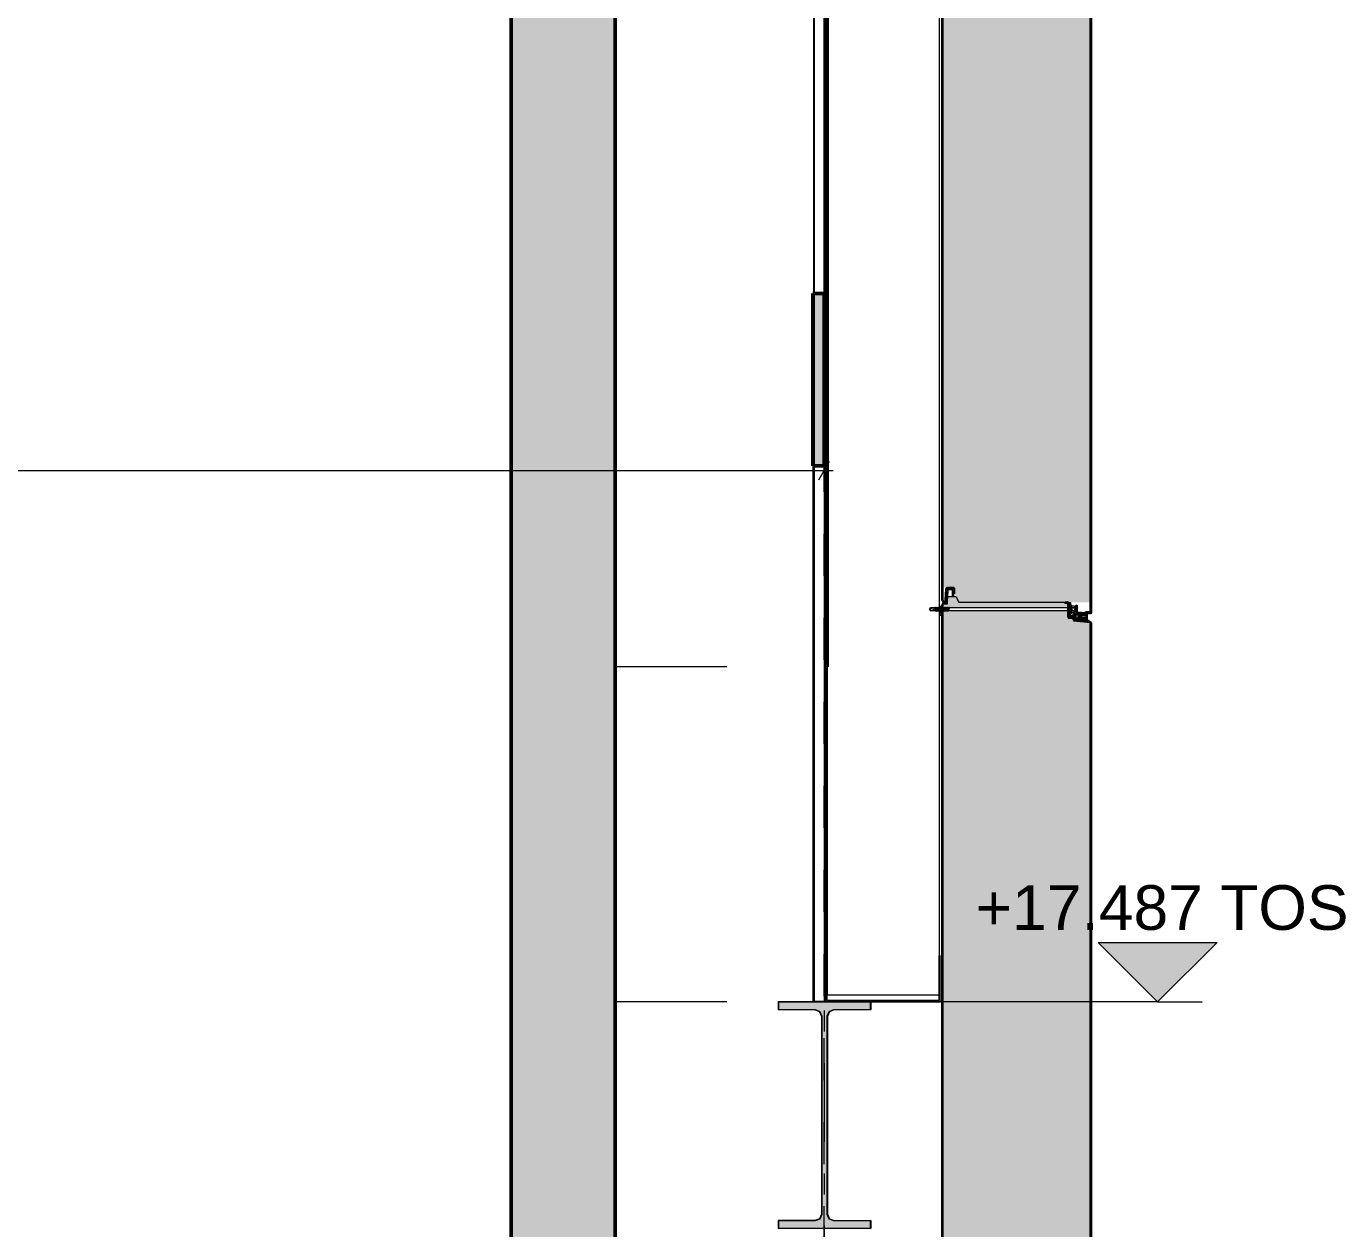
# Model space of a CAD drawing. Header units: millimetres. Extents: x -54677 to 188015, y -4000 to 32873.
# Drawn here: x 184996 to 186768, y 22813 to 24427 of the extents above; entities that cross this region are included whole.
import ezdxf

# ---------------------------------------------------------------- set-up
doc = ezdxf.new("R2010")
doc.units = ezdxf.units.MM
doc.header["$MEASUREMENT"] = 0
doc.linetypes.add('Dashed', pattern=[112.888889, 56.444445, -56.444445])
doc.linetypes.add('Double Dashed', pattern=[218.722215, 105.83333, -42.333331, 28.222222, -42.333331])
for name, color, linetype, lineweight in [('2D Layer_Pen_No__1', 7, 'Continuous', 13), ('2D Layer_Pen_No__173', 1, 'Continuous', 18), ('2D Layer_Pen_No__194', 7, 'Continuous', 25), ('2D Layer_Pen_No__3', 7, 'Continuous', 18), ('2D Layer_Pen_No__4', 7, 'Continuous', 20), ('2D Layer_Pen_No__5', 7, 'Continuous', 25), ('2D Layer_Pen_No__7', 7, 'Continuous', 35), ('2D Layer_Pen_No__87', 8, 'Continuous', 20), ('New_2D Layer_Pen_No__1', 7, 'Continuous', 13), ('New_2D Layer_Pen_No__160', 5, 'Continuous', 200), ('New_2D Layer_Pen_No__4', 7, 'Continuous', 20), ('New_2D Layer_Pen_No__87', 8, 'Continuous', 20), ('New_2D Layer_Pen_No__88', 8, 'Continuous', 20), ('New_2D Layer_Pen_No__89', 8, 'Continuous', 20), ('New_2D Layer_Pen_No__90', 8, 'Continuous', 20), ('New_A-95-D_Stair_Detail.Dim_Pen_No__4', 7, 'Continuous', 20)]:
    doc.layers.add(name, color=color, linetype=linetype, lineweight=lineweight)
for name, color, linetype, lineweight, true_color in [('2D Layer_Pen_No__241', 7, 'Continuous', 13, 0xc30c20), ('2D Layer_Pen_No__81', 7, 'Continuous', 20, 0x6a6a6a), ('New_2D Layer_Pen_No__147', 7, 'Continuous', 0, 0x606060), ('New_2D Layer_Pen_No__27', 7, 'Continuous', 50, 0x2a2a2a), ('New_2D Layer_Pen_No__30', 7, 'Continuous', 50, 0x2a2a2a)]:
    doc.layers.add(name, color=color, linetype=linetype, lineweight=lineweight, true_color=true_color)
doc.layers.add('New_2D Layer', color=7, linetype='Continuous')
doc.layers.add('New_A-95-D_Stair_Detail.Dim', color=7, linetype='Continuous')
doc.styles.add('GENERATED_STYLE_1', font='')
doc.styles.get('GENERATED_STYLE_1').set_extended_font_data('Arial')
doc.dimstyles.new('GENERATED_STYLE__1', dxfattribs={"dimtxt": 50, "dimasz": 19, "dimexe": 0.18, "dimexo": 50, "dimgap": 0.09, "dimtad": 1, "dimtih": 1, "dimtoh": 1, "dimdec": 0, "dimzin": 0, "dimdsep": 46, "dimtxsty": 'GENERATED_STYLE_1', "dimblk": 'ARROWHEAD_2', "dimblk1": 'ARROWHEAD_2', "dimblk2": 'ARROWHEAD_2', "dimcen": 0.09, "dimclrd": 7, "dimclre": 7, "dimclrt": 7, "dimadec": 0, "dimazin": 0, "dimtfac": 1, "dimtdec": 4, "dimtmove": 0, "dimatfit": 3, "dimfxl": 1, "dimtolj": 1, "dimtzin": 0, "dimarcsym": 0})

# ---------------------------------------------------------------- blocks, each defined once
blk = doc.blocks.new('*D78', base_point=(160184.9, 11417.1))
at = {"layer": 'New_2D Layer_Pen_No__1', "linetype": 'Continuous'}
for p, q in [((186067.9, 23812.1), (186067.9, 25274.9)), ((183154.5, 23843.3), (183140.1, 23818.3)), ((183147.3, 23317.1), (183147.3, 23849.6)), ((186060.7, 23818.3), (186075.2, 23843.3)), ((183135.1, 23830.8), (183147.3, 23830.8)), ((183147.3, 23830.8), (186067.9, 23830.8)), ((186067.9, 23830.8), (186080.2, 23830.8))]:
    blk.add_line(p, q, dxfattribs=at)
at = {"layer": 'New_2D Layer_Pen_No__1', "insert": (184521.8, 23840.8), "char_height": 50, "attachment_point": 7, "style": 'GENERATED_STYLE_1'}
blk.add_mtext('\\A1;{\\fArial|b0|i0|c0|p34;2,921}', dxfattribs=at)
blk = doc.blocks.new('ARROWHEAD_2')
at = {"color": 0, "linetype": 'Continuous', "lineweight": 0}
for p, q in [((0, 0), (-1, 0)), ((-0.378, -0.655), (0.378, 0.655))]:
    blk.add_line(p, q, dxfattribs=at)
blk = doc.blocks.new('Dimension_22_2', base_point=(186515.8, 23117.1))
at = {"layer": 'New_A-95-D_Stair_Detail.Dim', "linetype": 'Continuous', "lineweight": 0, "true_color": 0x000000}
blk.add_hatch(color=178, dxfattribs=at).paths.add_polyline_path([(186515.8, 23117.1), (186595.8, 23197.1), (186435.8, 23197.1)])
at = {"layer": 'New_A-95-D_Stair_Detail.Dim_Pen_No__4', "linetype": 'Continuous'}
for p, q in [((186515.8, 23117.1), (186435.8, 23197.1)), ((186435.8, 23197.1), (186595.8, 23197.1)), ((186595.8, 23197.1), (186515.8, 23117.1)), ((186515.8, 23117.1), (186115.8, 23117.1)), ((186515.8, 23117.1), (186575.8, 23117.1))]:
    blk.add_line(p, q, dxfattribs=at)
at = {"layer": 'New_A-95-D_Stair_Detail.Dim_Pen_No__4', "insert": (186271.4, 23213.1), "char_height": 60, "attachment_point": 7, "style": 'GENERATED_STYLE_1'}
blk.add_mtext('\\A1;{\\fArial|b0|i0|c0|p34;+17.487 TOS}', dxfattribs=at)

msp = doc.modelspace()

# ---------------------------------------------------------------- hatches: boundary and pattern name
at = {"layer": '2D Layer_Pen_No__3', "linetype": 'Continuous'}
msp.add_hatch(color=256, dxfattribs=at).paths.add_polyline_path([(186235.7, 23671.6), (186239.7, 23671.6, -0.414214), (186241.3, 23669.9), (186242.2, 23669.9), (186242.2, 23672.5, 0.414214), (186241.2, 23673.6), (186234.1, 23673.6, 0.39896), (186232.1, 23671.7), (186232, 23669.9), (186233.2, 23669.9, -0.304072)])
h = msp.add_hatch(dxfattribs=at)
h.set_pattern_fill('ANSI31_0002', color=256, style=0, pattern_type=2)
h.set_pattern_definition([(45, (185468.97, 23000.53), (-220.97, 220.97), [])])
h.paths.add_polyline_path([(186232, 23669.9), (186233.2, 23669.9, -0.304072), (186235.7, 23671.6), (186239.7, 23671.6, -0.414214), (186241.3, 23669.9), (186242.2, 23669.9), (186242.2, 23672.5, 0.414214), (186241.2, 23673.6), (186234.1, 23673.6, 0.39896), (186232.1, 23671.7)])
at = {"layer": '2D Layer_Pen_No__4', "linetype": 'Continuous', "lineweight": 0, "true_color": 0x000000}
for points in [[(186226.8, 24540), (186226.8, 23674), (186226.8, 23674.1), (186243.8, 23674.1), (186243.8, 23664.1), (186248.8, 23654.1), (186425.8, 23654.1), (186425.8, 24540)], [(186235.4, 23647.2), (186236.1, 23646.4), (186395.8, 23646.4), (186395.8, 23652.3, 0.085197), (186395.8, 23652.7), (186391.1, 23652.7), (186391.1, 23654.1), (186248.8, 23654.1), (186244.9, 23661.9), (186233.6, 23661.9), (186233.6, 23651.9), (186228.8, 23651.9), (186226.8, 23649.9), (186226.8, 23646.4), (186227.1, 23646.4), (186227.4, 23647.2), (186227.1, 23646), (186227.2, 23646), (186227.5, 23645.3), (186227.6, 23645.3), (186228.1, 23646.4), (186227.4, 23647.2)], [(186425.8, 23540), (186425.8, 23616), (186425.8, 23627), (186418.2, 23627.6), (186416.3, 23627.8), (186402.8, 23629), (186402.8, 23631.6, 0.177727), (186402.7, 23632), (186395.8, 23632.7), (186395.8, 23642), (186395.4, 23642.4), (186237.6, 23642.4), (186236.7, 23640.5), (186236.4, 23641.3), (186235.3, 23641.3), (186234.7, 23640.5), (186234.4, 23641.3), (186233.3, 23641.3), (186232.7, 23640.5), (186232.4, 23641.3), (186231.3, 23641.3), (186230.7, 23640.5), (186230.4, 23641.3), (186229.3, 23641.3), (186228.7, 23640.5), (186228.4, 23641.3), (186227.3, 23641.3), (186226.8, 23640.7), (186226.8, 23540)], [(186226.8, 23540), (186226.8, 22674), (186226.8, 22674.1), (186243.8, 22674.1), (186243.8, 22664.1), (186248.8, 22654.1), (186425.8, 22654.1), (186425.8, 23540)]]:
    msp.add_hatch(color=178, dxfattribs=at).paths.add_polyline_path(points)
at = {"layer": '2D Layer_Pen_No__4', "linetype": 'Continuous'}
h = msp.add_hatch(dxfattribs=at)
h.set_pattern_fill('INSUL_0002', color=256, style=0, pattern_type=2)
h.set_pattern_definition([(45, (185668.7, 22650), (-1591, 1591), []), (45, (185138.4, 23180.3), (-1591, 1591), [750, -750]), (45, (184608, 23710.7), (-1591, 1591), [750, -750])])
h.paths.add_polyline_path([(186397.9, 23646.4), (186395.8, 23652.3, 0.085197), (186395.8, 23652.7), (186391.1, 23652.7), (186391.1, 23654.1), (186248.8, 23654.1), (186244.9, 23661.9), (186233.6, 23661.9), (186233.6, 23651.9), (186228.8, 23651.9), (186226.8, 23649.9), (186226.8, 23645.6), (186227.2, 23646), (186227.5, 23645.3), (186228.5, 23645.3), (186229.2, 23646), (186229.5, 23645.3), (186230.5, 23645.3), (186231.2, 23646), (186231.5, 23645.3), (186232.5, 23645.3), (186233.2, 23646), (186233.5, 23645.3), (186234.5, 23645.3), (186235.2, 23646), (186237.6, 23646.4)])
at = {"layer": '2D Layer_Pen_No__7', "linetype": 'Continuous'}
h = msp.add_hatch(dxfattribs=at)
h.set_pattern_fill('ANSI31_0002', color=256, style=0, pattern_type=2)
h.set_pattern_definition([(135, (186303.94, 23518.55), (265.17, 265.17), [])])
h.paths.add_polyline_path([(186409.8, 23635, 0.512725), (186409.8, 23634.2), (186412.8, 23632.1, 0.645734), (186413.1, 23632.3), (186413, 23632.6), (186415.4, 23632.6), (186416.2, 23632.1, 0.645734), (186416.5, 23632.3), (186416.4, 23632.6), (186417.9, 23632.6, -0.414214), (186418.4, 23632.1), (186418.4, 23630.8, 0.185503), (186418.6, 23630.1), (186419.9, 23628.7, 0.189692), (186420.6, 23628.4), (186423.3, 23628.1, 0.78441), (186423.4, 23628.7), (186421.7, 23629.1, -0.34718), (186420.9, 23630.1), (186420.9, 23638.4, -0.396857), (186421.8, 23639.4), (186423.5, 23639.5, 0.78441), (186423.5, 23640.1), (186420.2, 23640.4, 0.235302), (186419.4, 23640), (186418.6, 23639.2, 0.185503), (186418.4, 23638.5), (186418.4, 23637.1, -0.414214), (186417.9, 23636.6), (186416.4, 23636.6), (186416.5, 23637, 0.645734), (186416.2, 23637.2), (186415.4, 23636.6), (186413, 23636.6), (186413.1, 23637, 0.645734), (186412.8, 23637.2)])
h.paths.add_polyline_path([(186411.2, 23634.5, -0.512725), (186411.2, 23634.8), (186412.4, 23635.6, -0.157084), (186412.6, 23635.7), (186414.9, 23635.7), (186414.4, 23634.6), (186414.9, 23633.5), (186412.6, 23633.5, -0.157084), (186412.4, 23633.6)], flags=0)
h.paths.add_polyline_path([(186415.3, 23634.6), (186415.8, 23635.7), (186418.7, 23635.7, -0.414214), (186418.9, 23635.5), (186418.9, 23633.7, -0.414214), (186418.7, 23633.5), (186415.8, 23633.5)], flags=0)
at = {"layer": 'New_2D Layer_Pen_No__147', "linetype": 'Continuous'}
h = msp.add_hatch(dxfattribs=at)
h.set_pattern_fill('Structural_Concrete_0002', color=256, style=0, pattern_type=2)
h.set_pattern_definition([(45, (160184.87, 11417.11), (-73.4847, 73.4847), [10, -50]), (45, (160169.34, 11475.06), (-73.4847, 73.4847), [10, -50]), (105, (160184.87, 11417.11), (100.38196, 26.89726), [10, -50]), (105, (160227.3, 11459.54), (100.38196, 26.89726), [10, -50]), (165, (160191.94, 11424.18), (26.89726, 100.38196), [10, -50]), (165, (160234.37, 11466.61), (26.89726, 100.38196), [10, -50]), (45, (160177.802, 11424.18), (-14.142136, 14.142136), [0, -20, 0, -30]), (90, (160184.873, 11431.25), (-20, 0), [0, -15, 0, -25])])
h.paths.add_polyline_path([(185647.3, 11367.1), (185787.3, 11367.1), (185787.3, 31517.1), (185647.3, 31517.1)])
at = {"layer": 'New_2D Layer_Pen_No__160', "linetype": 'Continuous', "lineweight": 0, "true_color": 0x00007f}
for points in [[(186067.9, 24068.6), (186052.9, 24068.6), (186052.9, 23837.4), (186067.9, 23837.4)], [(186006.2, 22812.7), (186129.6, 22812.7), (186129.6, 22823.4), (186080.3, 22823.4), (186074.1, 22826), (186071.4, 22832.3), (186071.4, 23097.5), (186074.1, 23103.8), (186080.3, 23106.4), (186129.6, 23106.4), (186129.6, 23117.1), (186006.2, 23117.1), (186006.2, 23106.4), (186055.4, 23106.4), (186061.7, 23103.8), (186064.3, 23097.5), (186064.3, 22832.3), (186061.7, 22826), (186055.4, 22823.4), (186006.2, 22823.4)]]:
    msp.add_hatch(color=176, dxfattribs=at).paths.add_polyline_path(points)

# ---------------------------------------------------------------- linework, layer by layer
at = {"layer": '2D Layer_Pen_No__1', "linetype": 'Continuous'}
for p, q in [((186209.3, 23644.4), (186213.5, 23646.4)), ((186209.3, 23644.4), (186210.6, 23646.4)), ((186209.3, 23644.4), (186210.6, 23642.4)), ((186217.1, 23646.4), (186210.6, 23646.4)), ((186210.6, 23642.4), (186215.8, 23644.7)), ((186217, 23642.4), (186210.6, 23642.4)), ((186213.5, 23646.4), (186216.4, 23645.6)), ((186216.4, 23645.6), (186215.8, 23644.7)), ((186217.3, 23642.4), (186216.3, 23642.4)), ((186217.4, 23647.2), (186217, 23645.4)), ((186217.4, 23647.2), (186217, 23646.1)), ((186218.1, 23646.4), (186217, 23644)), ((186217, 23646.1), (186217, 23644)), ((186219.4, 23647.2), (186217.3, 23642.4)), ((186217.3, 23642.4), (186217.9, 23641.7)), ((186218.1, 23646.4), (186217.4, 23647.2)), ((186219.4, 23647.2), (186217.9, 23641.7)), ((186220.1, 23646.4), (186217.9, 23641.7)), ((186219.1, 23646.4), (186218.1, 23646.4)), ((186219.3, 23642.4), (186218.3, 23642.4)), ((186221.4, 23647.2), (186219.3, 23642.4)), ((186219.3, 23642.4), (186219.9, 23641.7)), ((186220.1, 23646.4), (186219.4, 23647.2)), ((186221.4, 23647.2), (186219.9, 23641.7)), ((186222.1, 23646.4), (186219.9, 23641.7)), ((186221.1, 23646.4), (186220.1, 23646.4)), ((186221.3, 23642.4), (186220.3, 23642.4)), ((186223.4, 23647.2), (186221.3, 23642.4)), ((186221.3, 23642.4), (186221.9, 23641.7)), ((186222.1, 23646.4), (186221.4, 23647.2)), ((186223.4, 23647.2), (186221.9, 23641.7)), ((186224.1, 23646.4), (186221.9, 23641.7)), ((186223.1, 23646.4), (186222.1, 23646.4)), ((186223.3, 23642.4), (186222.3, 23642.4)), ((186225.4, 23647.2), (186223.3, 23642.4)), ((186223.3, 23642.4), (186223.9, 23641.7)), ((186224.1, 23646.4), (186223.4, 23647.2)), ((186225.4, 23647.2), (186223.9, 23641.7)), ((186226.1, 23646.4), (186223.9, 23641.7)), ((186225.1, 23646.4), (186224.1, 23646.4)), ((186225.3, 23642.4), (186224.3, 23642.4)), ((186227.4, 23647.2), (186225.3, 23642.4)), ((186225.3, 23642.4), (186225.9, 23641.7)), ((186226.1, 23646.4), (186225.4, 23647.2)), ((186227.4, 23647.2), (186225.9, 23641.7)), ((186228.1, 23646.4), (186225.9, 23641.7)), ((186227.1, 23646.4), (186226.1, 23646.4)), ((186227.3, 23642.4), (186226.3, 23642.4)), ((186229.4, 23647.2), (186227.3, 23642.4)), ((186227.3, 23642.4), (186227.9, 23641.7)), ((186228.1, 23646.4), (186227.4, 23647.2)), ((186229.4, 23647.2), (186227.9, 23641.7)), ((186230.1, 23646.4), (186227.9, 23641.7)), ((186229.1, 23646.4), (186228.1, 23646.4)), ((186229.3, 23642.4), (186228.3, 23642.4)), ((186231.4, 23647.2), (186229.3, 23642.4)), ((186229.3, 23642.4), (186229.9, 23641.7)), ((186230.1, 23646.4), (186229.4, 23647.2)), ((186231.4, 23647.2), (186229.9, 23641.7)), ((186232.1, 23646.4), (186229.9, 23641.7)), ((186231.1, 23646.4), (186230.1, 23646.4)), ((186231.3, 23642.4), (186230.3, 23642.4)), ((186233.4, 23647.2), (186231.3, 23642.4)), ((186231.3, 23642.4), (186231.9, 23641.7)), ((186232.1, 23646.4), (186231.4, 23647.2)), ((186233.4, 23647.2), (186231.9, 23641.7)), ((186234.1, 23646.4), (186231.9, 23641.7)), ((186233.1, 23646.4), (186232.1, 23646.4)), ((186233.3, 23642.4), (186232.3, 23642.4)), ((186235.4, 23647.2), (186233.3, 23642.4)), ((186233.3, 23642.4), (186233.9, 23641.7)), ((186234.1, 23646.4), (186233.4, 23647.2)), ((186235.4, 23647.2), (186233.9, 23641.7)), ((186236.1, 23646.4), (186233.9, 23641.7)), ((186235.1, 23646.4), (186234.1, 23646.4)), ((186399.5, 23642.4), (186234.3, 23642.4)), ((186236.1, 23646.4), (186235.4, 23647.2)), ((186399.5, 23646.4), (186236.1, 23646.4)), ((186399.5, 23653.4), (186396.5, 23653.4)), ((186396.5, 23653.4), (186396.5, 23653.1)), ((186399.5, 23644.4), (186399.5, 23653.4)), ((186400.7, 23649.7), (186399.5, 23649.7)), ((186399.5, 23649.7), (186399.5, 23639.1)), ((186400.7, 23639.1), (186399.5, 23639.1)), ((186399.5, 23635.5), (186399.5, 23639.1)), ((186400.7, 23639.1), (186400.7, 23649.7)), ((186404, 23648.7), (186400.7, 23648.7)), ((186404.1, 23646.5), (186400.7, 23646.5)), ((186404.1, 23642.3), (186400.7, 23642.3)), ((186404, 23640.1), (186400.7, 23640.1)), ((186401.1, 23642.3), (186401.1, 23646.5)), ((186404.5, 23644.4), (186404.5, 23647.5)), ((186404.5, 23644.4), (186404.5, 23641.3))]:
    msp.add_line(p, q, dxfattribs=at)
for centre, radius, start, end in [((186402.9, 23647.5), 1.55, 318.7018, 49.0336), ((186402.9, 23641.3), 1.55, 310.9664, 41.2982), ((186397.9, 23644.3), 6.54, 1.0349, 19.8241), ((186397.9, 23644.5), 6.54, 340.1759, 358.9651)]:
    msp.add_arc(centre, radius, start, end, dxfattribs=at)
at = {"layer": '2D Layer_Pen_No__173', "linetype": 'Double Dashed'}
msp.add_line((186067.9, 32440), (186067.9, 10068), dxfattribs=at)
at = {"layer": '2D Layer_Pen_No__194', "linetype": 'Continuous', "flags": 128}
msp.add_lwpolyline([(186054.4, 26713.7), (186069.9, 26713.7), (186069.9, 23117.1), (186054.4, 23117.1)], close=True, dxfattribs=at)
at = {"layer": '2D Layer_Pen_No__241', "linetype": 'Dashed'}
msp.add_line((186067.9, 9917.1), (186067.9, 32404.7), dxfattribs=at)
at = {"layer": '2D Layer_Pen_No__3', "linetype": 'Continuous'}
for p, q in [((186232.1, 23671.7), (186232, 23669.9)), ((186232.1, 23671.7), (186232, 23669.9)), ((186233.2, 23669.9), (186232, 23669.9)), ((186233.2, 23669.9), (186232, 23669.9)), ((186241.2, 23673.6), (186234.1, 23673.6)), ((186241.2, 23673.6), (186234.1, 23673.6)), ((186235.7, 23671.6), (186239.7, 23671.6)), ((186235.7, 23671.6), (186239.7, 23671.6)), ((186241.3, 23669.9), (186242.2, 23669.9)), ((186241.3, 23669.9), (186242.2, 23669.9)), ((186242.2, 23669.9), (186242.2, 23672.5)), ((186242.2, 23669.9), (186242.2, 23672.5)), ((186223.4, 23648.6), (186226.3, 23648.6)), ((186223.4, 23648.6), (186226.3, 23636.6)), ((186223.4, 23636.6), (186226.3, 23648.6)), ((186223.4, 23636.6), (186226.3, 23636.6))]:
    msp.add_line(p, q, dxfattribs=at)
for centre, radius, start, end in [((186234.1, 23671.6), 2, 90, 177.0001), ((186234.1, 23671.6), 2, 90, 177.0001), ((186235.7, 23668.9), 2.63, 90, 157.6522), ((186235.7, 23668.9), 2.63, 90, 157.6522), ((186239.7, 23669.9), 1.63, 360, 90), ((186239.7, 23669.9), 1.63, 360, 90), ((186241.2, 23672.5), 1.08, 359.9999, 90), ((186241.2, 23672.5), 1.08, 359.9999, 90)]:
    msp.add_arc(centre, radius, start, end, dxfattribs=at)
at = {"layer": '2D Layer_Pen_No__4', "linetype": 'Continuous'}
for p, q in [((186425.8, 23639.7), (186425.8, 23694.7)), ((186233.6, 23661.9), (186244.9, 23661.9)), ((186233.6, 23651.9), (186233.6, 23661.9)), ((186244.9, 23661.9), (186248.8, 23654.1)), ((186226.8, 23649.9), (186228.8, 23651.9)), ((186228.8, 23651.9), (186233.6, 23651.9)), ((186248.8, 23654.1), (186391.1, 23654.1)), ((186389.7, 23654.1), (186391.1, 23654.1)), ((186391.1, 23654.1), (186391.1, 23652.7)), ((186391.1, 23652.7), (186395.8, 23652.7)), ((186395.8, 23644.8), (186394.5, 23643.5)), ((186394.5, 23643.5), (186395.8, 23642)), ((186395.8, 23646.3), (186395.8, 23652.7)), ((186395.8, 23642), (186395.8, 23632.7)), ((186395.8, 23632.7), (186402.8, 23632)), ((186402.8, 23632), (186402.8, 23629)), ((186402.8, 23629), (186425.8, 23627))]:
    msp.add_line(p, q, dxfattribs=at)
at = {"layer": '2D Layer_Pen_No__5', "linetype": 'Continuous'}
for p, q in [((186226.3, 23694.7), (186226.3, 24649.9)), ((186226.3, 23657), (186226.3, 23694.7)), ((186232.1, 23671.7), (186231.3, 23656.9)), ((186232.3, 23654.4), (186233.1, 23669.1)), ((186241.2, 23673.5), (186234.1, 23673.5)), ((186235.7, 23671.6), (186239.7, 23671.6)), ((186241.3, 23662.6), (186240.8, 23662.6)), ((186241.3, 23669.9), (186241.3, 23662.6)), ((186242.2, 23665.1), (186242.2, 23672.5)), ((186242.7, 23665.1), (186242.2, 23665.1)), ((186226.3, 22694.7), (186226.3, 23649.9)), ((186228.9, 23652.6), (186229.8, 23652.6)), ((186229.8, 23652.6), (186230.3, 23652.6)), ((186391.6, 23654), (186394.4, 23654.3)), ((186391.6, 23653.3), (186391.6, 23654)), ((186394.4, 23653.6), (186391.6, 23653.3)), ((186394.6, 23643.5), (186395.8, 23644.8)), ((186395.8, 23642.2), (186394.6, 23643.5)), ((186396.5, 23644.5), (186395.5, 23643.5)), ((186395.5, 23643.5), (186396.5, 23642.5)), ((186395.8, 23644.8), (186395.8, 23652.3)), ((186395.8, 23634.2), (186395.8, 23642.2)), ((186396.5, 23652.3), (186396.5, 23644.5)), ((186396.5, 23642.5), (186396.5, 23634.1)), ((186397.2, 23633.4), (186402.2, 23633)), ((186402.2, 23632.3), (186397.2, 23632.7)), ((186402.8, 23630.6), (186402.8, 23631.6)), ((186403.5, 23631.5), (186403.5, 23630.5)), ((186404.2, 23629.8), (186424.9, 23628)), ((186424.9, 23627.3), (186404.2, 23629.1))]:
    msp.add_line(p, q, dxfattribs=at)
at = {"layer": '2D Layer_Pen_No__5', "linetype": 'Continuous', "flags": 128}
for points in [[(186240.8, 24662.6), (186240.8, 24669.9, 0.414214), (186239.7, 24671.1), (186235.7, 24671.1, 0.39896), (186233.6, 24669), (186232.8, 24654.4, -0.39896), (186230.3, 24652.1), (186229.8, 24652.1), (186228.9, 24652.1, 0.414214), (186226.8, 24649.9), (186226.8, 23694.7)], [(186426.5, 24626.3), (186426.5, 23640.2, -0.440011), (186424.9, 23638.7), (186413.5, 23639.7), (186407.9, 23640.2, -0.388879), (186406.5, 23641.7), (186406.5, 23649.6), (186407.2, 23649.6), (186407.2, 23641.6, 0.388879), (186407.8, 23640.9), (186413.7, 23640.4), (186425, 23639.4, 0.440011), (186425.8, 23640.1), (186425.8, 24626.3)], [(186226.8, 23694.7), (186226.8, 23657, 0.974157), (186230.8, 23656.9), (186231.6, 23671.7, -0.39896), (186234.1, 23674), (186241.2, 23674, -0.414214), (186242.7, 23672.5), (186242.7, 23665.1)], [(186240.8, 23662.6), (186240.8, 23669.9, 0.414214), (186239.7, 23671.1), (186235.7, 23671.1, 0.39896), (186233.6, 23669), (186232.8, 23654.4, -0.39896), (186230.3, 23652.1), (186229.8, 23652.1), (186228.9, 23652.1, 0.414214), (186226.8, 23649.9), (186226.8, 22694.7)], [(186426.5, 23626.3), (186426.5, 22640.2, -0.440011), (186424.9, 22638.7), (186413.5, 22639.7), (186407.9, 22640.2, -0.388879), (186406.5, 22641.7), (186406.5, 22649.6), (186407.2, 22649.6), (186407.2, 22641.6, 0.388879), (186407.8, 22640.9), (186413.7, 22640.4), (186425, 22639.4, 0.440011), (186425.8, 22640.1), (186425.8, 23626.3)]]:
    msp.add_lwpolyline(points, format="xyb", dxfattribs=at)
at = {"layer": '2D Layer_Pen_No__5', "linetype": 'Continuous'}
for centre, radius, start, end in [((186228.8, 23657), 2.5, 180, 357), ((186234.1, 23671.5), 2, 90, 177.0001), ((186235.7, 23668.9), 2.63, 90, 177), ((186239.7, 23669.9), 1.63, 360, 90), ((186241.2, 23672.5), 1.08, 359.9999, 90), ((186228.9, 23649.9), 2.63, 90, 180), ((186230.3, 23654.6), 2, 269.9999, 357), ((186394.5, 23652.3), 2, 360, 95), ((186394.5, 23652.3), 1.3, 0, 95), ((186397.3, 23634.2), 1.5, 180, 265), ((186397.2, 23634.1), 0.7, 180, 265), ((186402, 23631.5), 1.5, 0, 85), ((186402.1, 23631.6), 0.7, 0, 84.9999), ((186404.3, 23630.6), 1.5, 180, 265), ((186404.2, 23630.5), 0.7, 180, 265), ((186424.8, 23626.3), 1.7, 0, 85), ((186424.8, 23626.3), 1, 0, 85)]:
    msp.add_arc(centre, radius, start, end, dxfattribs=at)
at = {"layer": '2D Layer_Pen_No__7', "linetype": 'Continuous'}
for p, q in [((186419.4, 23640), (186418.6, 23639.2)), ((186423.4, 23640.1), (186420.2, 23640.4)), ((186423.4, 23639.5), (186421.8, 23639.4)), ((186412.8, 23637.2), (186409.8, 23635)), ((186412.8, 23632.1), (186409.8, 23634.2)), ((186413, 23636.6), (186413.1, 23636.9)), ((186415.4, 23636.6), (186413, 23636.6)), ((186415.4, 23632.6), (186413, 23632.6)), ((186413, 23632.6), (186413.1, 23632.3)), ((186416.2, 23637.2), (186415.4, 23636.6)), ((186416.2, 23632.1), (186415.4, 23632.6)), ((186416.4, 23636.6), (186416.5, 23636.9)), ((186417.9, 23636.6), (186416.4, 23636.6)), ((186417.9, 23632.6), (186416.4, 23632.6)), ((186416.4, 23632.6), (186416.5, 23632.3)), ((186418.4, 23637.1), (186418.4, 23638.5)), ((186418.4, 23630.8), (186418.4, 23632.1)), ((186419.9, 23628.7), (186418.6, 23630.1)), ((186423.2, 23628.1), (186420.6, 23628.4)), ((186420.9, 23630.1), (186420.9, 23638.4)), ((186423.3, 23628.7), (186421.7, 23629.1))]:
    msp.add_line(p, q, dxfattribs=at)
at = {"layer": '2D Layer_Pen_No__7', "linetype": 'Continuous', "flags": 128}
msp.add_lwpolyline([(186410.2, 23636.4, -0.198912), (186409.9, 23636.2), (186409.8, 23636.2), (186409.8, 23637.4), (186405.4, 23637.1, 0.414214), (186404.9, 23636.6), (186405.1, 23632.8, 0.388879), (186405.6, 23632.3), (186410, 23632.1), (186410, 23633.1, -0.221334), (186410.4, 23633), (186411.3, 23632.2, 0.176327), (186411.6, 23632.1), (186413.5, 23632), (186413.4, 23632.7, -0.221334), (186413.8, 23632.5), (186414.3, 23632.1, 0.176327), (186414.7, 23631.9), (186416.9, 23631.9), (186416.8, 23632.8), (186416.9, 23632.8, -0.198912), (186417.2, 23632.7), (186418, 23632, -0.198912), (186418.1, 23631.7), (186418.2, 23630.3), (186404.4, 23630.9, -0.388879), (186403.7, 23631.5), (186403.6, 23632.5, 0.388879), (186402.2, 23633.9), (186397.2, 23634.1, -0.402694), (186396.5, 23634.8), (186396.5, 23653.1, -0.414214), (186398, 23651.6), (186398, 23648.8), (186397.5, 23648.3), (186398, 23647.8), (186398, 23644.8), (186397.5, 23644.3), (186398, 23643.8), (186398, 23636.3, 0.402694), (186398.7, 23635.6), (186403, 23635.4, 0.440011), (186403.5, 23635.9), (186403.4, 23638.1, -0.414214), (186403.9, 23638.6), (186417.3, 23639.2, -0.414214), (186417.8, 23638.7), (186417.8, 23637.8, -0.198912), (186417.7, 23637.4), (186417, 23636.7, -0.198912), (186416.7, 23636.5), (186416.6, 23636.5), (186416.6, 23637.7), (186414.8, 23637.6, 0.198912), (186414.4, 23637.4), (186413.6, 23636.5, -0.198912), (186413.3, 23636.4), (186413.2, 23636.4), (186413.2, 23637.5), (186411.4, 23637.4, 0.198912), (186411.1, 23637.3)], format="xyb", close=True, dxfattribs=at)
at = {"layer": '2D Layer_Pen_No__7', "linetype": 'Continuous'}
for centre, radius, start, end in [((186419.4, 23638.5), 1, 137.9638, 180), ((186420.2, 23639.4), 1, 85, 137.9638), ((186421.9, 23638.4), 1, 93.416, 180), ((186423.4, 23639.8), 0.3, 264.6205, 95.3445), ((186410.1, 23634.6), 0.5, 125.7093, 234.2907), ((186412.9, 23637), 0.2, 338.7607, 125.7093), ((186412.9, 23632.3), 0.2, 234.2907, 21.2393), ((186416.3, 23637), 0.2, 338.7607, 125.7093), ((186416.3, 23632.3), 0.2, 234.2907, 21.2393), ((186417.9, 23637.1), 0.5, 270, 0), ((186417.9, 23632.1), 0.5, 0, 90), ((186419.4, 23630.8), 1, 180, 222.0362), ((186420.7, 23629.4), 1, 222.0362, 265), ((186421.9, 23630.1), 1, 180, 256.584), ((186423.3, 23628.4), 0.3, 254.6555, 85.3795)]:
    msp.add_arc(centre, radius, start, end, dxfattribs=at)
at = {"layer": '2D Layer_Pen_No__81', "linetype": 'Continuous', "flags": 128}
msp.add_lwpolyline([(186222.4, 27719.1), (186222.4, 23126.1), (186072.4, 23126.1), (186072.4, 26712.7)], dxfattribs=at)
msp.add_lwpolyline([(186223.9, 23179.1), (186221.9, 23179.1), (186221.9, 23119.1), (186071.9, 23119.1), (186071.9, 23179.1), (186069.9, 23179.1), (186069.9, 23117.1), (186223.9, 23117.1)], close=True, dxfattribs=at)
at = {"layer": '2D Layer_Pen_No__87', "linetype": 'Continuous'}
msp.add_line((185937.3, 23117.1), (185787.3, 23117.1), dxfattribs=at)
at = {"layer": 'New_2D Layer_Pen_No__1', "linetype": 'Continuous'}
for p, q in [((186006.2, 23117.1), (186006.2, 23106.4)), ((186129.6, 23117.1), (186129.6, 23106.4)), ((186006.2, 22823.4), (186006.2, 22812.7)), ((186129.6, 22812.7), (186006.2, 22812.7)), ((186129.6, 22823.4), (186129.6, 22812.7))]:
    msp.add_line(p, q, dxfattribs=at)
at = {"layer": 'New_2D Layer_Pen_No__1', "linetype": 'Continuous', "flags": 128}
msp.add_lwpolyline([(186062.7, 22826), (186065.3, 22832.3), (186065.3, 23097.5), (186062.7, 23103.8), (186056.4, 23106.4), (186007.2, 23106.4), (186007.2, 23117.1), (186130.6, 23117.1), (186130.6, 23106.4), (186081.3, 23106.4), (186075, 23103.8), (186072.4, 23097.5), (186072.4, 22832.3), (186075, 22826), (186081.3, 22823.4), (186130.6, 22823.4), (186130.6, 22812.7), (186007.2, 22812.7), (186007.2, 22823.4), (186056.4, 22823.4)], close=True, dxfattribs=at)
for points in [[(186061.7, 23103.8), (186055.4, 23106.4), (186006.2, 23106.4)], [(186061.7, 23103.8), (186064.3, 23097.5), (186064.3, 22832.3), (186061.7, 22826)], [(186074.1, 23103.8), (186071.4, 23097.5), (186071.4, 22832.3), (186074.1, 22826)], [(186129.6, 23106.4), (186080.3, 23106.4), (186074.1, 23103.8)], [(186061.7, 22826), (186055.4, 22823.4), (186006.2, 22823.4)], [(186074.1, 22826), (186080.3, 22823.4), (186129.6, 22823.4)]]:
    msp.add_lwpolyline(points, dxfattribs=at)
at = {"layer": 'New_2D Layer_Pen_No__27', "linetype": 'Continuous'}
for p, q in [((185647.3, 31517.1), (185647.3, 11367.1)), ((185787.3, 31517.1), (185787.3, 11417.1))]:
    msp.add_line(p, q, dxfattribs=at)
at = {"layer": 'New_2D Layer_Pen_No__30', "linetype": 'Continuous'}
for p, q in [((186052.9, 24068.6), (186052.9, 23837.4)), ((186067.9, 24068.6), (186052.9, 24068.6)), ((186067.9, 24068.6), (186067.9, 23837.4)), ((186067.9, 23837.4), (186052.9, 23837.4))]:
    msp.add_line(p, q, dxfattribs=at)
at = {"layer": 'New_2D Layer_Pen_No__4', "linetype": 'Continuous'}
msp.add_line((186090.9, 23117.1), (186075.9, 23117.1), dxfattribs=at)
at = {"layer": 'New_2D Layer_Pen_No__4', "linetype": 'Continuous', "flags": 128}
msp.add_lwpolyline([(186221.9, 23117.1), (186129.6, 23117.1), (186090.9, 23117.1), (186075.9, 23117.1), (186006.2, 23117.1)], dxfattribs=at)
at = {"layer": 'New_2D Layer_Pen_No__87', "linetype": 'Continuous'}
msp.add_line((185937.3, 23567.1), (185797.3, 23567.1), dxfattribs=at)
at = {"layer": 'New_2D Layer_Pen_No__88', "linetype": 'Continuous'}
msp.add_line((186073.5, 25908.6), (186073.5, 23567.1), dxfattribs=at)
at = {"layer": 'New_2D Layer_Pen_No__89', "linetype": 'Continuous'}
msp.add_line((185797.3, 23567.1), (185787.3, 23567.1), dxfattribs=at)
at = {"layer": 'New_2D Layer_Pen_No__90', "linetype": 'Continuous'}
for p, q in [((186052.9, 23837.4), (186052.9, 23117.1)), ((186067.9, 23837.4), (186067.9, 23117.1))]:
    msp.add_line(p, q, dxfattribs=at)

# ---------------------------------------------------------------- block references
at = {"layer": 'New_A-95-D_Stair_Detail.Dim', "linetype": 'Continuous'}
msp.add_blockref('Dimension_22_2', (186515.8, 23117.1), dxfattribs=at)

# ---------------------------------------------------------------- dimensions: what is measured, and where the dimension line sits
at = {"layer": 'New_2D Layer', "linetype": 'Continuous'}
dim = msp.add_linear_dim(base=(186067.9, 23830.8), p1=(183147.3, 23267.1), p2=(186067.9, 25324.9), dimstyle='GENERATED_STYLE__1', dxfattribs=at)
dim.commit()
dim.dimension.update_dxf_attribs({"geometry": '*D78', "text_midpoint": (184616.7, 23865.8), "dimtype": 160})

doc.saveas('drawing.dxf')
